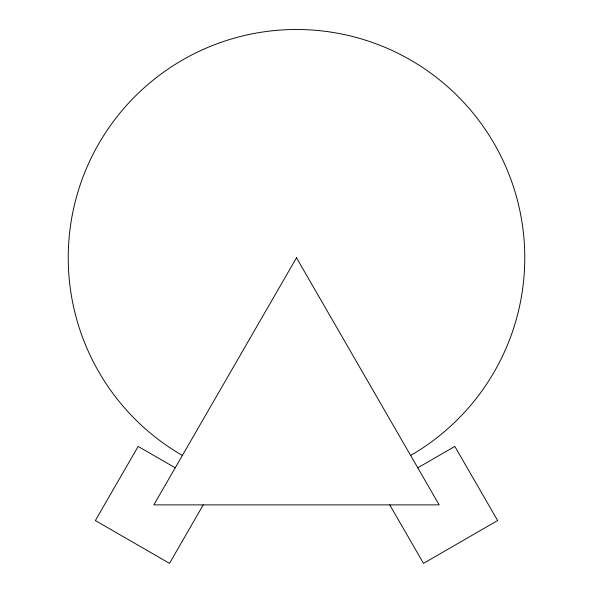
<?xml version="1.0" encoding="UTF-8"?>
<svg xmlns="http://www.w3.org/2000/svg" width="593" height="593" viewBox="0 0 593 593"><rect width="100%" height="100%" fill="white"/><g stroke="black" fill="none" stroke-linecap="round" stroke-linejoin="round"><path stroke-width="0.89" d="M203.251 504.88L169.494 563.35L95.362 520.55L138.162 446.418L175.231 467.818M417.769 467.818L454.838 446.418L497.638 520.55L423.506 563.35L389.749 504.88M182.362 455.461A228.268 228.268 0 0 1 121.632 111.047A228.268 228.268 0 0 1 471.368 111.047A228.268 228.268 0 0 1 410.638 455.461M296.5 257.777L153.832 504.88L439.168 504.88L296.5 257.777"/></g></svg>
